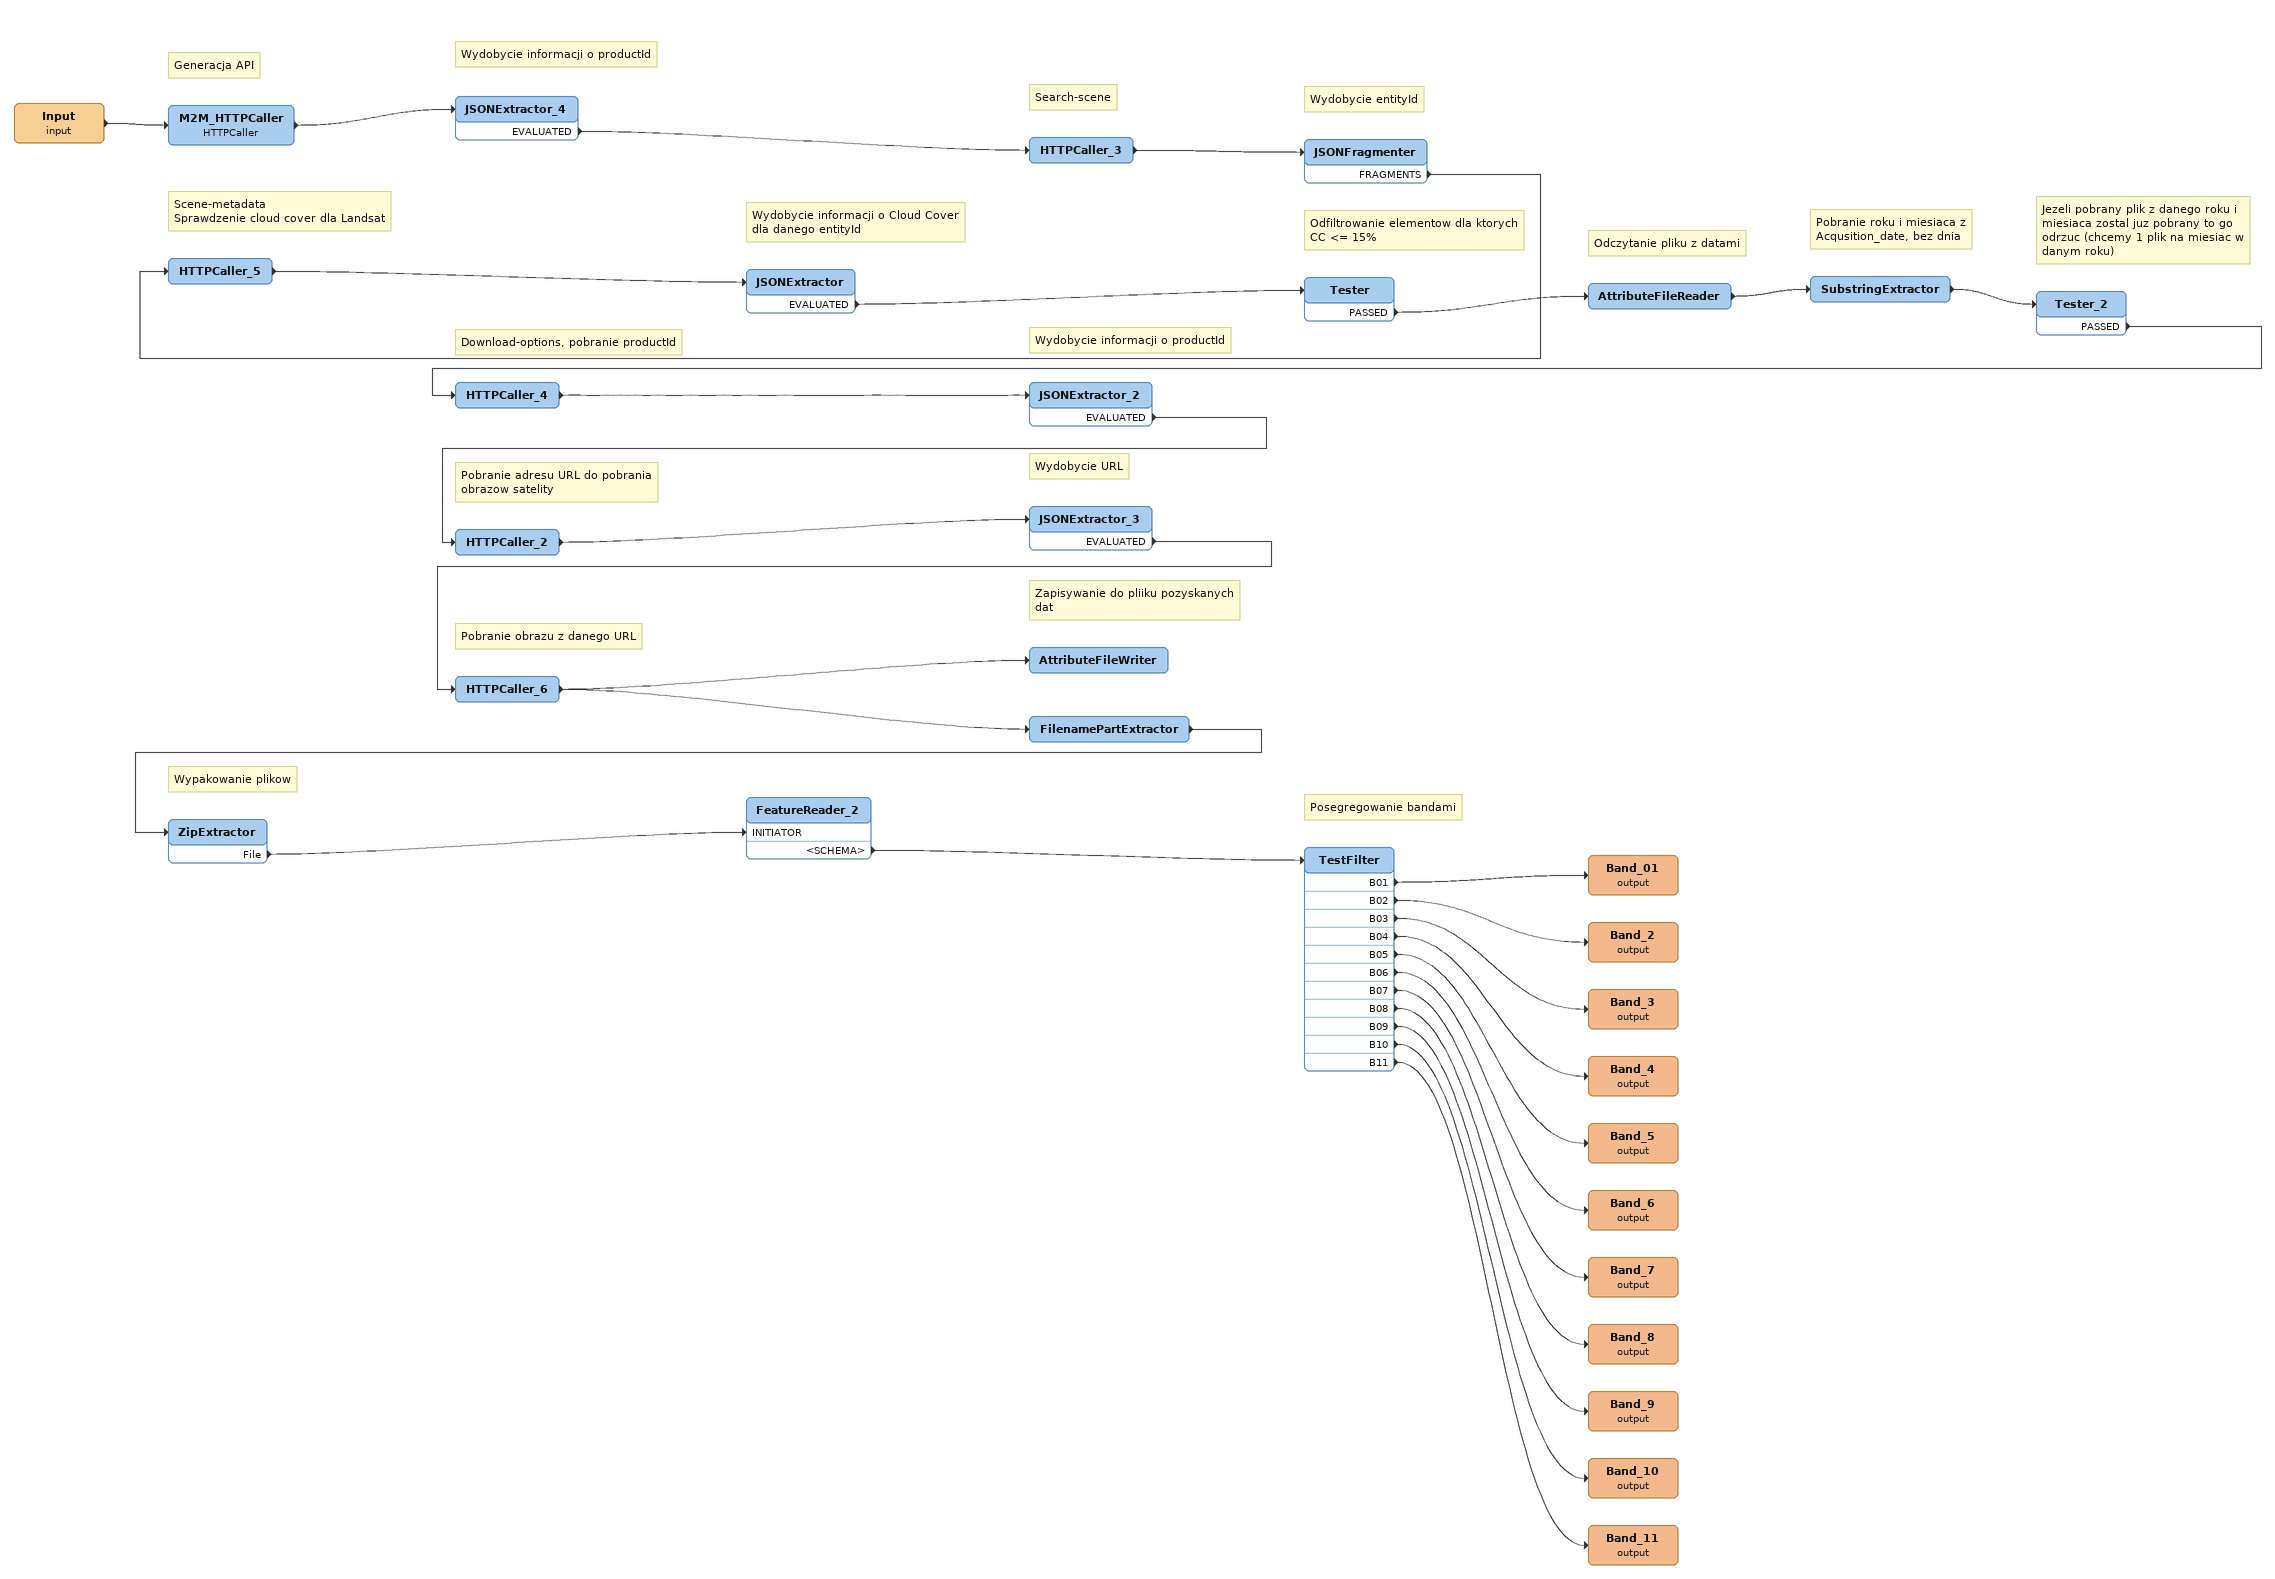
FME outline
Input (input)
    -> M2M_HTTPCaller
Note: Generacja API
M2M_HTTPCaller: HTTPCaller
    -> JSONExtractor_4
Note: Wydobycie informacji o productId
JSONExtractor_4
    EVALUATED -> HTTPCaller_3
Note: Search-scene
HTTPCaller_3
    -> JSONFragmenter
Note: Wydobycie entityId
JSONFragmenter
    FRAGMENTS -> HTTPCaller_5
Note: Scene-metadata / Sprawdzenie cloud cover dla Landsat
HTTPCaller_5
    -> JSONExtractor
Note: Wydobycie informacji o Cloud Cover dla danego entityId
JSONExtractor
    EVALUATED -> Tester
Note: Odfiltrowanie elementow dla ktorych CC <= 15%
Tester
    PASSED -> AttributeFileReader
Note: Odczytanie pliku z datami
AttributeFileReader
    -> SubstringExtractor
Note: Pobranie roku i miesiaca z Acqusition_date, bez dnia
SubstringExtractor
    -> Tester_2
Note: Jezeli pobrany plik z danego roku i miesiaca zostal juz pobrany to go odrzuc (chcemy 1 plik na miesiac w danym roku)
Tester_2
    PASSED -> HTTPCaller_4
Note: Download-options, pobranie productId
HTTPCaller_4
    -> JSONExtractor_2
Note: Wydobycie informacji o productId
JSONExtractor_2
    EVALUATED -> HTTPCaller_2
Note: Pobranie adresu URL do pobrania obrazow satelity
HTTPCaller_2
    -> JSONExtractor_3
Note: Wydobycie URL
JSONExtractor_3
    EVALUATED -> HTTPCaller_6
Note: Pobranie obrazu z danego URL
HTTPCaller_6
    -> FilenamePartExtractor
    -> AttributeFileWriter
Note: Zapisywanie do pliiku pozyskanych dat
AttributeFileWriter
FilenamePartExtractor
    -> ZipExtractor
Note: Wypakowanie plikow
ZipExtractor
    File -> FeatureReader_2 [INITIATOR]
FeatureReader_2
    <SCHEMA> -> TestFilter
Note: Posegregowanie bandami
TestFilter
    B01 -> Band_01 (output)
    B02 -> Band_2 (output)
    B03 -> Band_3 (output)
    B04 -> Band_4 (output)
    B05 -> Band_5 (output)
    B06 -> Band_6 (output)
    B07 -> Band_7 (output)
    B08 -> Band_8 (output)
    B09 -> Band_9 (output)
    B10 -> Band_10 (output)
    B11 -> Band_11 (output)
Band_01 (output)
Band_2 (output)
Band_3 (output)
Band_4 (output)
Band_5 (output)
Band_6 (output)
Band_7 (output)
Band_8 (output)
Band_9 (output)
Band_10 (output)
Band_11 (output)
